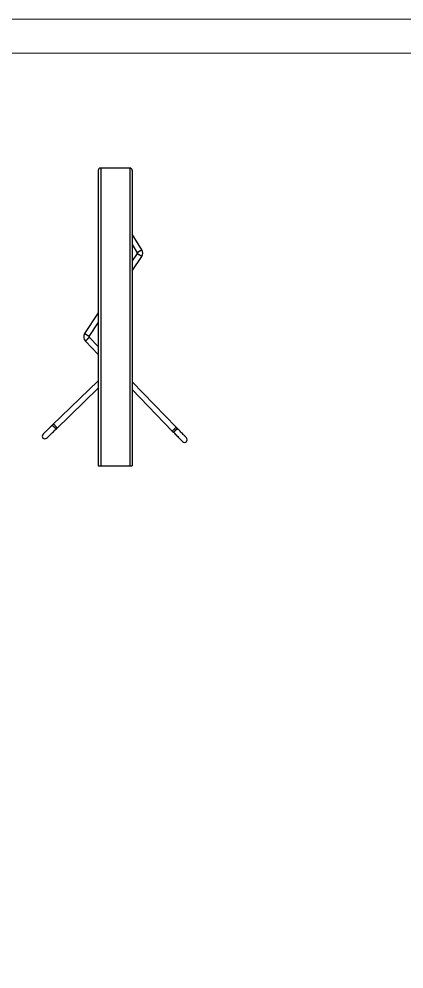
# Model space of a CAD drawing. Header units: millimetres. Extents: x 1641 to 7581, y -3677 to 523.
# Drawn here: x 4611 to 5743, y -2269 to 523 of the extents above; entities that cross this region are included whole.
import ezdxf

# ---------------------------------------------------------------- set-up
doc = ezdxf.new("R2010")
doc.units = ezdxf.units.MM
doc.layers.add('tabelka', color=155, linetype='Continuous')

msp = doc.modelspace()

# ---------------------------------------------------------------- linework, layer by layer
for p, q in [((4937.07, 84.95), (4851.47, 84.95)), ((4851.47, 84.95), (4851.47, -790.05)), ((4937.07, 84.95), (4937.07, -790.05)), ((4844.27, 77.75), (4844.27, -790.05)), ((4944.27, 77.75), (4944.27, -790.05)), ((4972.31, -155.3), (4944.27, -109.38)), ((4972.31, -155.3), (4944.27, -109.38)), ((4944.27, -140.08), (4958.66, -163.64)), ((4944.27, -140.08), (4958.66, -163.64)), ((4958.62, -165.78), (4944.27, -187.67)), ((4958.62, -165.78), (4944.27, -187.67)), ((4944.27, -216.85), (4972, -174.55)), ((4944.27, -216.85), (4972, -174.55)), ((4844.27, -340.21), (4804.39, -401.03)), ((4844.27, -340.21), (4804.39, -401.03)), ((4817.77, -409.8), (4844.27, -369.39)), ((4817.77, -409.8), (4844.27, -369.39)), ((4844.27, -439.44), (4818.01, -412.29)), ((4844.27, -439.44), (4818.01, -412.29)), ((4806.51, -423.42), (4844.27, -462.45)), ((4806.51, -423.42), (4844.27, -462.45)), ((4844.27, -539.87), (4709.24, -670.49)), ((5073.64, -676.55), (4944.27, -542.81)), ((5073.64, -676.55), (4944.27, -542.81)), ((4720.36, -681.99), (4844.27, -562.13)), ((4944.27, -565.83), (5062.14, -687.67)), ((4944.27, -565.83), (5062.14, -687.67)), ((4712.83, -667.02), (4709.24, -670.49)), ((4720.36, -681.99), (4723.95, -678.52)), ((5062.14, -687.67), (5065.61, -691.27)), ((5077.11, -680.14), (5073.64, -676.55)), ((4844.27, -790.05), (4944.27, -790.05))]:
    msp.add_line(p, q)
at = {"flags": 128}
for points in [[(4958.62, -165.78), (4958.66, -165.8), (4958.97, -166), (4959.58, -166.4), (4960.46, -166.98), (4961.56, -167.7), (4962.84, -168.54), (4964.23, -169.45), (4965.68, -170.4), (4967.1, -171.33), (4968.45, -172.22), (4969.64, -173), (4970.64, -173.65), (4971.39, -174.14), (4971.85, -174.45), (4972, -174.55)], [(4958.62, -165.78), (4958.66, -165.8), (4958.97, -166), (4959.58, -166.4), (4960.46, -166.98), (4961.56, -167.7), (4962.84, -168.54), (4964.23, -169.45), (4965.68, -170.4), (4967.1, -171.33), (4968.45, -172.22), (4969.64, -173), (4970.64, -173.65), (4971.39, -174.14), (4971.85, -174.45), (4972, -174.55), (4972, -174.55)], [(4972, -174.55), (4971.96, -174.52), (4971.65, -174.32), (4971.05, -173.92), (4970.17, -173.35), (4969.07, -172.62), (4967.79, -171.78), (4966.4, -170.87), (4964.95, -169.92), (4963.52, -168.99), (4962.18, -168.11), (4960.98, -167.32), (4959.99, -166.67), (4959.24, -166.18), (4958.78, -165.88), (4958.62, -165.78), (4958.62, -165.78)], [(4958.62, -165.78), (4958.66, -165.8), (4958.97, -166), (4959.58, -166.4), (4960.46, -166.98), (4961.56, -167.7), (4962.84, -168.54), (4964.23, -169.45), (4965.68, -170.4), (4967.1, -171.33), (4968.45, -172.22), (4969.64, -173), (4970.64, -173.65), (4971.39, -174.14), (4971.85, -174.45), (4972, -174.55)], [(4958.66, -163.64), (4958.7, -163.61), (4959.01, -163.42), (4959.63, -163.04), (4960.53, -162.49), (4961.65, -161.81), (4962.96, -161.01), (4964.38, -160.14), (4965.85, -159.24), (4967.31, -158.35), (4968.68, -157.51), (4969.9, -156.77), (4970.92, -156.15), (4971.68, -155.68), (4972.15, -155.39), (4972.31, -155.3), (4972.31, -155.3)], [(4958.66, -163.64), (4958.7, -163.61), (4959.01, -163.42), (4959.63, -163.04), (4960.53, -162.49), (4961.65, -161.81), (4962.96, -161.01), (4964.38, -160.14), (4965.85, -159.24), (4967.31, -158.35), (4968.68, -157.51), (4969.9, -156.77), (4970.92, -156.15), (4971.68, -155.68), (4972.15, -155.39), (4972.31, -155.3)], [(4972.31, -155.3), (4972.27, -155.32), (4971.95, -155.52), (4971.33, -155.89), (4970.44, -156.44), (4969.32, -157.13), (4968.01, -157.92), (4966.59, -158.79), (4965.11, -159.69), (4963.66, -160.58), (4962.29, -161.42), (4961.06, -162.17), (4960.05, -162.79), (4959.29, -163.25), (4958.82, -163.54), (4958.66, -163.64)], [(4958.66, -163.64), (4958.7, -163.61), (4959.01, -163.42), (4959.63, -163.04), (4960.53, -162.49), (4961.65, -161.81), (4962.96, -161.01), (4964.38, -160.14), (4965.85, -159.24), (4967.31, -158.35), (4968.68, -157.51), (4969.9, -156.77), (4970.92, -156.15), (4971.68, -155.68), (4972.15, -155.39), (4972.31, -155.3)], [(4804.39, -401.03), (4804.43, -401.06), (4804.74, -401.26), (4805.35, -401.66), (4806.23, -402.23), (4807.33, -402.96), (4808.61, -403.79), (4810, -404.71), (4811.44, -405.65), (4812.87, -406.59), (4814.22, -407.47), (4815.41, -408.26), (4816.41, -408.91), (4817.15, -409.4), (4817.62, -409.7), (4817.77, -409.8)], [(4804.39, -401.03), (4804.43, -401.06), (4804.74, -401.26), (4805.35, -401.66), (4806.23, -402.23), (4807.33, -402.96), (4808.61, -403.79), (4810, -404.71), (4811.44, -405.65), (4812.87, -406.59), (4814.22, -407.47), (4815.41, -408.26), (4816.41, -408.91), (4817.15, -409.4), (4817.62, -409.7), (4817.77, -409.8)], [(4817.77, -409.8), (4817.73, -409.78), (4817.42, -409.57), (4816.82, -409.18), (4815.94, -408.6), (4814.84, -407.88), (4813.56, -407.04), (4812.16, -406.13), (4810.72, -405.18), (4809.29, -404.24), (4807.95, -403.36), (4806.75, -402.58), (4805.76, -401.93), (4805.01, -401.44), (4804.55, -401.13), (4804.39, -401.03), (4804.39, -401.03)], [(4804.39, -401.03), (4804.43, -401.06), (4804.74, -401.26), (4805.35, -401.66), (4806.23, -402.23), (4807.33, -402.96), (4808.61, -403.79), (4810, -404.71), (4811.44, -405.65), (4812.87, -406.59), (4814.22, -407.47), (4815.41, -408.26), (4816.41, -408.91), (4817.15, -409.4), (4817.62, -409.7), (4817.77, -409.8)], [(4818.01, -412.29), (4817.97, -412.32), (4817.71, -412.58), (4817.18, -413.09), (4816.43, -413.81), (4815.48, -414.73), (4814.39, -415.79), (4813.19, -416.95), (4811.95, -418.15), (4810.72, -419.34), (4809.56, -420.46), (4808.54, -421.45), (4807.68, -422.28), (4807.04, -422.9), (4806.64, -423.29), (4806.51, -423.42), (4806.51, -423.42)], [(4806.51, -423.42), (4806.54, -423.38), (4806.81, -423.12), (4807.33, -422.62), (4808.08, -421.89), (4809.03, -420.97), (4810.13, -419.91), (4811.33, -418.75), (4812.57, -417.55), (4813.8, -416.36), (4814.95, -415.25), (4815.98, -414.25), (4816.84, -413.42), (4817.48, -412.8), (4817.87, -412.42), (4818.01, -412.29), (4818.01, -412.29)], [(4818.01, -412.29), (4817.97, -412.32), (4817.71, -412.58), (4817.18, -413.09), (4816.43, -413.81), (4815.48, -414.73), (4814.39, -415.79), (4813.19, -416.95), (4811.95, -418.15), (4810.72, -419.34), (4809.56, -420.46), (4808.54, -421.45), (4807.68, -422.28), (4807.04, -422.9), (4806.64, -423.29), (4806.51, -423.42), (4806.51, -423.42)], [(4806.51, -423.42), (4806.54, -423.38), (4806.81, -423.12), (4807.33, -422.62), (4808.08, -421.89), (4809.03, -420.97), (4810.13, -419.91), (4811.33, -418.75), (4812.57, -417.55), (4813.8, -416.36), (4814.95, -415.25), (4815.98, -414.25), (4816.84, -413.42), (4817.48, -412.8), (4817.87, -412.42), (4818.01, -412.29), (4818.01, -412.29)], [(4712.83, -667.02), (4712.86, -667.05), (4713.12, -667.32), (4713.63, -667.84), (4714.35, -668.59), (4715.27, -669.54), (4716.33, -670.64), (4717.49, -671.84), (4718.69, -673.08), (4719.88, -674.3), (4721, -675.46), (4721.99, -676.49), (4722.82, -677.34), (4723.44, -677.98), (4723.82, -678.38), (4723.95, -678.52)], [(4709.24, -670.49), (4706.56, -673.08), (4703.91, -675.65), (4701.31, -678.16), (4698.78, -680.6), (4696.36, -682.95), (4694.06, -685.17), (4691.91, -687.25), (4689.92, -689.17), (4688.12, -690.92), (4686.53, -692.46), (4685.15, -693.79), (4684, -694.9), (4683.1, -695.77), (4682.45, -696.4), (4682.06, -696.79), (4681.92, -696.91)], [(4693.05, -708.41), (4693.18, -708.28), (4693.57, -707.9), (4694.22, -707.27), (4695.13, -706.4), (4696.27, -705.29), (4697.65, -703.96), (4699.25, -702.41), (4701.05, -700.67), (4703.03, -698.75), (4705.19, -696.67), (4707.49, -694.45), (4709.91, -692.1), (4712.43, -689.66), (4715.03, -687.15), (4717.68, -684.58), (4720.36, -681.99)], [(4709.24, -670.49), (4709.27, -670.53), (4709.53, -670.79), (4710.03, -671.31), (4710.76, -672.07), (4711.68, -673.01), (4712.74, -674.11), (4713.9, -675.31), (4715.1, -676.55), (4716.29, -677.78), (4717.4, -678.94), (4718.4, -679.96), (4719.23, -680.82), (4719.85, -681.46), (4720.23, -681.86), (4720.36, -681.99), (4720.36, -681.99)], [(4709.24, -670.49), (4709.37, -670.63), (4709.75, -671.02), (4710.37, -671.66), (4711.2, -672.52), (4712.19, -673.55), (4713.31, -674.7), (4714.5, -675.93), (4715.7, -677.17), (4716.86, -678.37), (4717.92, -679.47), (4718.84, -680.42), (4719.56, -681.17), (4720.07, -681.69), (4720.33, -681.96), (4720.36, -681.99)], [(4709.24, -670.49), (4709.27, -670.53), (4709.53, -670.79), (4710.03, -671.31), (4710.76, -672.07), (4711.68, -673.01), (4712.74, -674.11), (4713.9, -675.31), (4715.1, -676.55), (4716.29, -677.78), (4717.4, -678.94), (4718.4, -679.96), (4719.23, -680.82), (4719.85, -681.46), (4720.23, -681.86), (4720.36, -681.99), (4720.36, -681.99)], [(5062.14, -687.67), (5062.17, -687.64), (5062.44, -687.38), (5062.96, -686.88), (5063.71, -686.15), (5064.66, -685.23), (5065.76, -684.17), (5066.96, -683.01), (5068.2, -681.81), (5069.42, -680.62), (5070.58, -679.5), (5071.61, -678.51), (5072.46, -677.68), (5073.1, -677.06), (5073.5, -676.68), (5073.64, -676.55)], [(5073.64, -676.55), (5073.5, -676.68), (5073.1, -677.06), (5072.46, -677.68), (5071.61, -678.51), (5070.58, -679.5), (5069.42, -680.62), (5068.2, -681.81), (5066.96, -683.01), (5065.76, -684.17), (5064.66, -685.23), (5063.71, -686.15), (5062.96, -686.88), (5062.44, -687.38), (5062.17, -687.64), (5062.17, -687.64), (5062.44, -687.38), (5062.96, -686.88), (5063.71, -686.15), (5064.66, -685.23), (5065.76, -684.17), (5066.96, -683.01), (5068.2, -681.81), (5069.42, -680.62), (5070.58, -679.5), (5071.61, -678.51), (5072.46, -677.68), (5073.1, -677.06), (5073.5, -676.68), (5073.64, -676.55)], [(5073.64, -676.55), (5073.5, -676.68), (5073.1, -677.06), (5072.46, -677.68), (5071.61, -678.51), (5070.58, -679.5), (5069.42, -680.62), (5068.2, -681.81), (5066.96, -683.01), (5065.76, -684.17), (5064.66, -685.23), (5063.71, -686.15), (5062.96, -686.88), (5062.44, -687.38), (5062.17, -687.64), (5062.17, -687.64), (5062.44, -687.38), (5062.96, -686.88), (5063.71, -686.15), (5064.66, -685.23), (5065.76, -684.17), (5066.96, -683.01), (5068.2, -681.81), (5069.42, -680.62), (5070.58, -679.5), (5071.61, -678.51), (5072.46, -677.68), (5073.1, -677.06), (5073.5, -676.68), (5073.64, -676.55)], [(5065.61, -691.27), (5065.75, -691.14), (5066.14, -690.75), (5066.79, -690.13), (5067.64, -689.3), (5068.67, -688.31), (5069.82, -687.19), (5071.05, -686), (5072.29, -684.8), (5073.49, -683.65), (5074.59, -682.58), (5075.54, -681.67), (5076.29, -680.94), (5076.81, -680.43), (5077.08, -680.17), (5077.11, -680.14)], [(5065.61, -691.27), (5065.65, -691.23), (5065.91, -690.97), (5066.44, -690.47), (5067.19, -689.74), (5068.14, -688.83), (5069.23, -687.76), (5070.43, -686.6), (5071.67, -685.4), (5072.9, -684.22), (5074.06, -683.1), (5075.09, -682.1), (5075.94, -681.28), (5076.58, -680.66), (5076.98, -680.27), (5077.11, -680.14)], [(5065.61, -691.27), (5068.2, -693.94), (5070.77, -696.59), (5073.28, -699.19), (5075.72, -701.72), (5078.07, -704.14), (5080.29, -706.44), (5082.37, -708.59), (5084.29, -710.58), (5086.04, -712.38), (5087.58, -713.98), (5088.91, -715.35), (5090.02, -716.5), (5090.9, -717.4), (5091.53, -718.05), (5091.91, -718.45), (5092.03, -718.58)], [(5103.53, -707.45), (5103.41, -707.32), (5103.03, -706.93), (5102.4, -706.28), (5101.52, -705.37), (5100.41, -704.23), (5099.08, -702.85), (5097.54, -701.25), (5095.79, -699.45), (5093.87, -697.47), (5091.79, -695.32), (5089.57, -693.02), (5087.22, -690.59), (5084.78, -688.07), (5082.27, -685.47), (5079.7, -682.82), (5077.11, -680.14)]]:
    msp.add_lwpolyline(points, dxfattribs=at)
for centre, radius, start, end in [((4851.47, 77.75), 7.2, 90, 180), ((4937.07, 77.75), 7.2, 0, 90), ((4956.95, -164.68), 2, 326.75167, 31.41393), ((4956.95, -164.68), 18, 326.75167, 31.41393), ((4819.45, -410.9), 18, 146.75167, 224.04909), ((4819.45, -410.9), 2, 146.75167, 224.04909), ((4687.49, -702.66), 8, 134.04909, 314.04909), ((5097.78, -713.02), 8, 224.04909, 44.04909)]:
    msp.add_arc(centre, radius, start, end)
at = {"layer": 'tabelka', "lineweight": 5}
for points in [[(1641.33, 523.01), (7581.33, 523.01), (7581.33, -3676.99), (1641.33, -3676.99)], [(1741.33, 423.01), (7481.33, 423.01), (7481.33, -3576.99), (1741.33, -3576.99)]]:
    msp.add_lwpolyline(points, close=True, dxfattribs=at)

doc.saveas('drawing.dxf')
